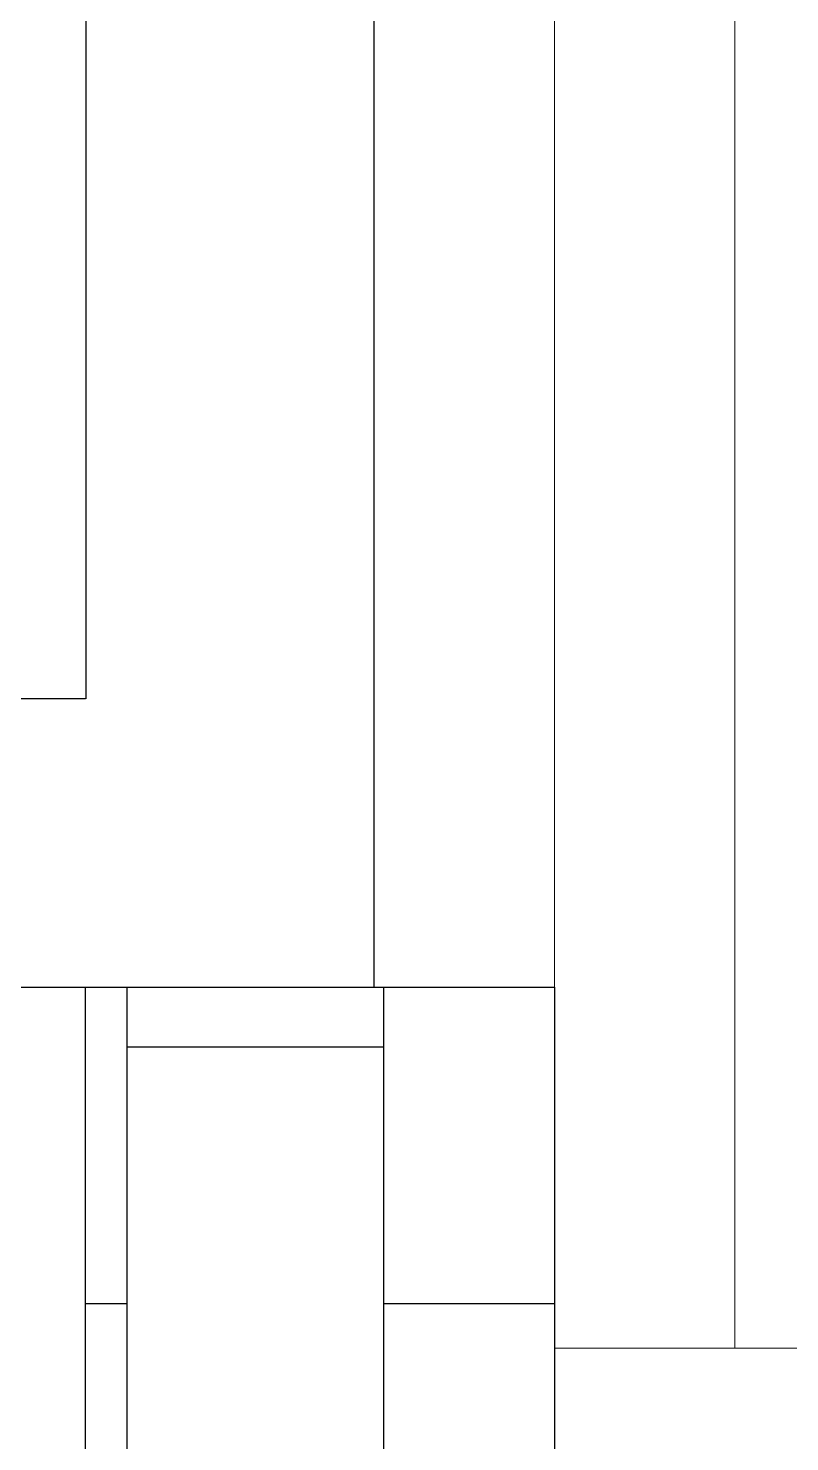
# Model space of a CAD drawing. Header units: metres. Extents: x -22.5 to 67.5, y 0 to 64.7.
# Drawn here: x 19.005 to 19.428, y 49.423 to 50.207 of the extents above; entities that cross this region are included whole.
import ezdxf

# ---------------------------------------------------------------- set-up
doc = ezdxf.new("R2010")
doc.units = ezdxf.units.M
for name, color, linetype in [('XREF PB NEURO-ONCOLOGIA$0$HATCH', 251, 'Continuous'), ('XREF PB NEURO-ONCOLOGIA$0$NOVIDESA', 11, 'Continuous'), ('XREF PB NEURO-ONCOLOGIA$0$TABIQUES BLINDADOS', 30, 'Continuous')]:
    doc.layers.add(name, color=color, linetype=linetype)
doc.layers.add('XREF PB NEURO-ONCOLOGIA$0$MUROS DE TABLAROCA', color=150, linetype='Continuous', lineweight=13)

# ---------------------------------------------------------------- blocks, each defined once
blk = doc.blocks.new('XREF PB NEURO-ONCOLOGIA')
at = {"layer": 'XREF PB NEURO-ONCOLOGIA$0$HATCH'}
h = blk.add_hatch(dxfattribs=at)
h.set_pattern_fill('AR-B816', color=256, scale=0.0007)
h.paths.add_polyline_path([(15.67168, 26.22628), (16.20165, 26.22628), (16.20165, 25.96618), (15.67168, 25.96618)])
at = {"layer": 'XREF PB NEURO-ONCOLOGIA$0$MUROS DE TABLAROCA'}
for p, q in [((16.00169, 25.96618), (16.00178, 24.27617)), ((16.80169, 25.86618), (16.00169, 25.86618))]:
    blk.add_line(p, q, dxfattribs=at)
at = {"layer": 'XREF PB NEURO-ONCOLOGIA$0$MUROS DE TABLAROCA', "elevation": 0}
blk.add_lwpolyline([(21.30168, 25.96598), (16.20165, 25.96618), (16.20166, 26.06618), (21.30168, 26.06618)], close=True, dxfattribs=at)
at = {"layer": 'XREF PB NEURO-ONCOLOGIA$0$NOVIDESA', "elevation": 0}
for points in [[(16.36158, 26.22628), (16.36157, 60.23608), (-0.30822, 60.23608), (-0.30822, 32.37617)], [(-0.14831, 32.37617), (-0.1483, 60.07617), (16.20166, 60.07617), (16.20166, 26.06618)], [(21.66168, 21.71617), (21.66169, 26.22617), (16.36158, 26.22617)], [(16.20166, 26.06618), (21.50169, 26.06618), (21.50168, 21.87617)]]:
    blk.add_lwpolyline(points, dxfattribs=at)
at = {"layer": 'XREF PB NEURO-ONCOLOGIA$0$TABIQUES BLINDADOS'}
blk.add_lwpolyline([(7.29168, 24.27617), (7.29168, 25.53617), (15.67168, 25.53617), (15.67168, 26.22628), (16.20166, 26.22628), (16.20166, 25.96628), (15.93171, 25.96628), (15.93171, 24.27617)], dxfattribs=at)

msp = doc.modelspace()

# ---------------------------------------------------------------- block references
at = {"rotation": 90}
msp.add_blockref('XREF PB NEURO-ONCOLOGIA', (45.26344, 33.47338), dxfattribs=at)

doc.saveas('drawing.dxf')
